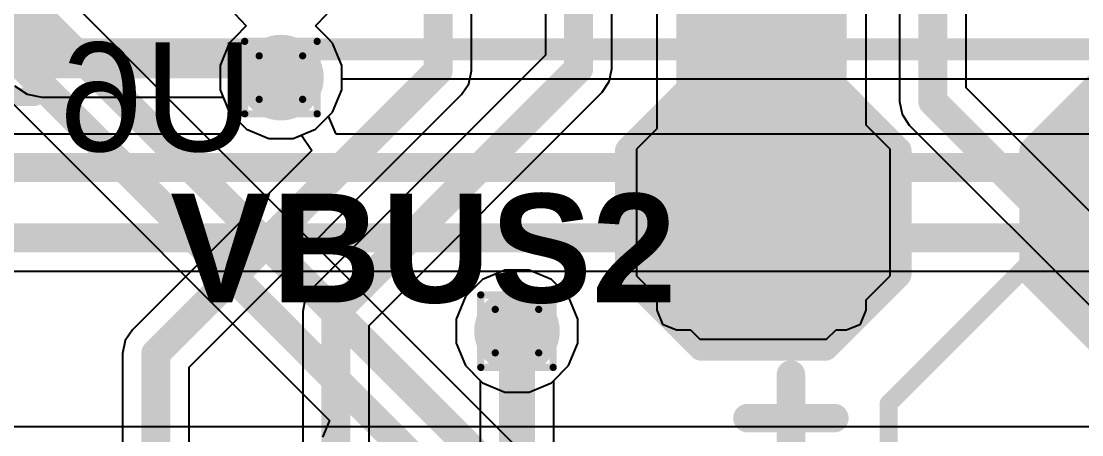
# Model space of a CAD drawing. Header units: inches. Extents: x -6 to 5433, y -4 to 5447.
# Drawn here: x 36.16 to 43.6, y 3.8 to 6.7 of the extents above; entities that cross this region are included whole.
import ezdxf

# ---------------------------------------------------------------- set-up
doc = ezdxf.new("R2010")
doc.units = ezdxf.units.IN
for name, color, linetype in [('Bottom Layer', 5, 'Continuous'), ('Bottom Overlay', 54, 'Continuous'), ('Drill Drawing', 1, 'Continuous'), ('Ground', 16, 'Continuous'), ('Power', 76, 'Continuous'), ('Top Layer', 1, 'Continuous'), ('Top Overlay', 2, 'Continuous'), ('Top Paste', 8, 'Continuous'), ('Top Solder', 216, 'Continuous'), ('Via Holes', 16, 'Continuous')]:
    doc.layers.add(name, color=color, linetype=linetype)
doc.styles.add('Arial', font='', dxfattribs={"height": 0.2})
doc.styles.add('Arial_Bold', font='', dxfattribs={"height": 0.2})
doc.styles.get('Arial').set_extended_font_data('Arial')
doc.styles.get('Arial_Bold').set_extended_font_data('Arial', bold=True)

msp = doc.modelspace()

# ---------------------------------------------------------------- hatches: boundary and pattern name
at = {"layer": 'Bottom Layer'}
h = msp.add_hatch(color=5, dxfattribs=at)
edge = h.paths.add_edge_path()
edge.add_arc((37.984, 6.304), 0.3, 0, 360)
h = msp.add_hatch(color=5, dxfattribs=at)
edge = h.paths.add_edge_path()
edge.add_arc((39.6394, 4.5271), 0.3, 0, 360)
at = {"layer": 'Ground'}
h = msp.add_hatch(color=16, dxfattribs=at)
edge = h.paths.add_edge_path()
edge.add_arc((37.984, 6.304), 0.3, 0, 360)
h = msp.add_hatch(color=16, dxfattribs=at)
edge = h.paths.add_edge_path()
edge.add_arc((39.6394, 4.5271), 0.3, 0, 360)
at = {"layer": 'Power'}
h = msp.add_hatch(color=76, dxfattribs=at)
edge = h.paths.add_edge_path()
edge.add_arc((37.984, 6.304), 0.3, 0, 360)
h = msp.add_hatch(color=76, dxfattribs=at)
edge = h.paths.add_edge_path()
edge.add_arc((39.6394, 4.5271), 0.3, 0, 360)
at = {"layer": 'Top Layer'}
for points in [[(40.757, 4.6733), (41.9508, 4.6733), (41.9508, 8.9362), (40.757, 8.9362)], [(42.1286, 4.9781), (42.1286, 5.7401), (41.7476, 6.1211), (40.9856, 6.1211), (40.6046, 5.7401), (40.6046, 4.9781), (40.9856, 4.5971), (41.7476, 4.5971)], [(44.964, 4.9781), (44.964, 5.7401), (44.583, 6.1211), (43.821, 6.1211), (43.44, 5.7401), (43.44, 4.9781), (43.821, 4.5971), (44.583, 4.5971)]]:
    msp.add_hatch(color=1, dxfattribs=at).paths.add_polyline_path(points)
h = msp.add_hatch(color=1, dxfattribs=at)
edge = h.paths.add_edge_path()
edge.add_arc((37.984, 6.304), 0.3, 0, 360)
h = msp.add_hatch(color=1, dxfattribs=at)
edge = h.paths.add_edge_path()
edge.add_arc((39.6394, 4.5271), 0.3, 0, 360)
at = {"layer": 'Top Paste'}
for points in [[(42.1286, 4.9781), (42.1286, 5.7401), (41.7476, 6.1211), (40.9856, 6.1211), (40.6046, 5.7401), (40.6046, 4.9781), (40.9856, 4.5971), (41.7476, 4.5971)], [(44.964, 4.9781), (44.964, 5.7401), (44.583, 6.1211), (43.821, 6.1211), (43.44, 5.7401), (43.44, 4.9781), (43.821, 4.5971), (44.583, 4.5971)]]:
    msp.add_hatch(color=8, dxfattribs=at).paths.add_polyline_path(points)
at = {"layer": 'Top Solder'}
for points in [[(42.2302, 4.9273), (42.2302, 5.7909), (41.7984, 6.2227), (40.9348, 6.2227), (40.503, 5.7909), (40.503, 4.9273), (40.9348, 4.4955), (41.7984, 4.4955)], [(45.0656, 4.9273), (45.0656, 5.7909), (44.6338, 6.2227), (43.7702, 6.2227), (43.3384, 5.7909), (43.3384, 4.9273), (43.7702, 4.4955), (44.6338, 4.4955)]]:
    msp.add_hatch(color=216, dxfattribs=at).paths.add_polyline_path(points)
at = {"layer": 'Via Holes'}
h = msp.add_hatch(color=7, dxfattribs=at)
edge = h.paths.add_edge_path()
edge.add_arc((37.984, 6.304), 0.15, 0, 360)
h = msp.add_hatch(color=7, dxfattribs=at)
edge = h.paths.add_edge_path()
edge.add_arc((39.6394, 4.5271), 0.15, 0, 360)

# ---------------------------------------------------------------- linework, layer by layer
at = {"layer": 'Bottom Layer'}
for p, q in [((39.8386, 9.3807), (39.8386, 6.4624)), ((40.3047, 6.3659), (40.3047, 9.3807)), ((42.3221, 9.3807), (42.3221, 6.1364)), ((42.7883, 6.233), (42.7883, 9.3807)), ((39.3196, 6.3507), (39.3196, 8.7713)), ((39.8386, 6.4624), (38.2047, 4.8286)), ((39.3019, 6.2615), (39.3196, 6.3507)), ((40.287, 6.2767), (40.3047, 6.3659)), ((39.2514, 6.1859), (39.3019, 6.2615)), ((40.2365, 6.201), (40.287, 6.2767)), ((36.1155, 6.2466), (36.2038, 6.1877)), ((36.2038, 6.1877), (36.3078, 6.167)), ((37.3402, 4.2748), (39.2514, 6.1859)), ((38.6026, 4.5672), (40.2365, 6.201)), ((44.2611, 4.7601), (42.7883, 6.233)), ((36.3078, 6.167), (37.5786, 6.167)), ((37.5786, 6.167), (37.622, 6.0621)), ((42.3221, 6.1364), (42.3398, 6.0472)), ((37.622, 6.0621), (37.7421, 5.942)), ((42.3398, 6.0472), (42.3904, 5.9716)), ((42.3904, 5.9716), (43.9997, 4.3622)), ((37.7421, 5.942), (37.8991, 5.877)), ((37.8991, 5.877), (38.0689, 5.877)), ((38.0689, 5.877), (38.1281, 5.9015)), ((38.1281, 5.9015), (38.2001, 5.7939)), ((38.2001, 5.7939), (36.9423, 4.5361)), ((39.5545, 4.9541), (39.3976, 4.8891)), ((39.7244, 4.9541), (39.5545, 4.9541)), ((39.8813, 4.8891), (39.7244, 4.9541)), ((39.3976, 4.8891), (39.2774, 4.7689)), ((40.0014, 4.7689), (39.8813, 4.8891)), ((38.2047, 4.8286), (38.1542, 4.753)), ((39.2774, 4.7689), (39.2124, 4.612)), ((40.0664, 4.612), (40.0014, 4.7689)), ((38.1542, 4.753), (38.1365, 4.6638)), ((38.1365, 4.6638), (38.1365, 3.0398)), ((39.2124, 4.612), (39.2124, 4.4421)), ((40.0664, 4.4421), (40.0664, 4.612)), ((38.6026, 3.1717), (38.6026, 4.5672)), ((36.9423, 4.5361), (36.8918, 4.4605)), ((36.8918, 4.4605), (36.8741, 4.3713)), ((39.2124, 4.4421), (39.2774, 4.2852)), ((40.0014, 4.2852), (40.0664, 4.4421)), ((36.8741, 4.3713), (36.8741, 3.0398)), ((37.3402, 3.0398), (37.3402, 4.2748)), ((39.2774, 4.2852), (39.3976, 4.1651)), ((39.8813, 4.1651), (40.0014, 4.2852)), ((39.3976, 4.1651), (39.5545, 4.1001)), ((39.7244, 4.1001), (39.8813, 4.1651)), ((39.5545, 4.1001), (39.7244, 4.1001))]:
    msp.add_line(p, q, dxfattribs=at)
for points in [[(40.0717, 6.3659, 0.2032, 0.2032, 0), (40.0717, 10.2697, 0.2032, 0.2032, 0)], [(42.5552, 6.1364, 0.2032, 0.2032, 0), (42.5552, 10.2697, 0.2032, 0.2032, 0)], [(33.6617, 9.085, 0.2794, 0.2794, 0), (36.3078, 6.4389, 0.2794, 0.2794, 0)], [(39.0865, 6.3507, 0.2032, 0.2032, 0), (39.0865, 8.7713, 0.2032, 0.2032, 0)], [(36.3078, 6.4389, 0.2794, 0.2794, 0), (37.8491, 6.4389, 0.2794, 0.2794, 0)], [(37.8491, 6.4389, 0.2794, 0.2794, 0), (37.984, 6.304, 0.2794, 0.2794, 0)], [(37.1071, 4.3713, 0.2032, 0.2032, 0), (39.0865, 6.3507, 0.2032, 0.2032, 0)], [(38.3696, 4.6638, 0.2032, 0.2032, 0), (40.0717, 6.3659, 0.2032, 0.2032, 0)], [(42.5552, 6.1364, 0.2032, 0.2032, 0), (44.1645, 4.5271, 0.2032, 0.2032, 0)], [(38.3696, 2.6741, 0.2032, 0.2032, 0), (38.3696, 4.6638, 0.2032, 0.2032, 0)], [(37.1071, 2.6741, 0.2032, 0.2032, 0), (37.1071, 4.3713, 0.2032, 0.2032, 0)]]:
    msp.add_lwpolyline(points, format="xyseb", dxfattribs=at)
for points in [[(36.238, 6.4389, 0.1397, 0.1397, 1), (36.3777, 6.4389, 0.1397, 0.1397, 1)], [(36.238, 6.4389, 0.1397, 0.1397, 1), (36.3777, 6.4389, 0.1397, 0.1397, 1)], [(37.7792, 6.4389, 0.1397, 0.1397, 1), (37.9189, 6.4389, 0.1397, 0.1397, 1)], [(37.7792, 6.4389, 0.1397, 0.1397, 1), (37.9189, 6.4389, 0.1397, 0.1397, 1)], [(37.9141, 6.304, 0.1397, 0.1397, 1), (38.0538, 6.304, 0.1397, 0.1397, 1)], [(39.0357, 6.3507, 0.1016, 0.1016, 1), (39.1373, 6.3507, 0.1016, 0.1016, 1)], [(39.0357, 6.3507, 0.1016, 0.1016, 1), (39.1373, 6.3507, 0.1016, 0.1016, 1)], [(40.0209, 6.3659, 0.1016, 0.1016, 1), (40.1225, 6.3659, 0.1016, 0.1016, 1)], [(40.0209, 6.3659, 0.1016, 0.1016, 1), (40.1225, 6.3659, 0.1016, 0.1016, 1)], [(42.5044, 6.1364, 0.1016, 0.1016, 1), (42.606, 6.1364, 0.1016, 0.1016, 1)], [(42.5044, 6.1364, 0.1016, 0.1016, 1), (42.606, 6.1364, 0.1016, 0.1016, 1)], [(38.3188, 4.6638, 0.1016, 0.1016, 1), (38.4204, 4.6638, 0.1016, 0.1016, 1)], [(38.3188, 4.6638, 0.1016, 0.1016, 1), (38.4204, 4.6638, 0.1016, 0.1016, 1)], [(37.0563, 4.3713, 0.1016, 0.1016, 1), (37.1579, 4.3713, 0.1016, 0.1016, 1)], [(37.0563, 4.3713, 0.1016, 0.1016, 1), (37.1579, 4.3713, 0.1016, 0.1016, 1)]]:
    msp.add_lwpolyline(points, format="xyseb", close=True, dxfattribs=at)
at = {"layer": 'Bottom Overlay'}
for points in [[(36.2581, 6.1691, 0.127, 0.127, 0), (36.2581, 33.169, 0.127, 0.127, 0)], [(34.204, 6.1691, 0.127, 0.127, 0), (36.2581, 6.1691, 0.127, 0.127, 0)], [(42.2463, 4.0191, 0.127, 0.127, 0), (43.6433, 5.4161, 0.127, 0.127, 0)], [(43.6433, 5.4161, 0.127, 0.127, 0), (44.5323, 4.5271, 0.127, 0.127, 0)], [(41.5604, 3.6127, 0.2, 0.2, 0), (41.5604, 4.2223, 0.2, 0.2, 0)], [(41.2556, 3.9175, 0.2, 0.2, 0), (41.8652, 3.9175, 0.2, 0.2, 0)], [(42.2463, 3.5792, 0.127, 0.127, 0), (42.2463, 4.0191, 0.127, 0.127, 0)]]:
    msp.add_lwpolyline(points, format="xyseb", dxfattribs=at)
for points in [[(36.2264, 6.1691, 0.0635, 0.0635, 1), (36.2899, 6.1691, 0.0635, 0.0635, 1)], [(36.2264, 6.1691, 0.0635, 0.0635, 1), (36.2899, 6.1691, 0.0635, 0.0635, 1)], [(43.6115, 5.4161, 0.0635, 0.0635, 1), (43.675, 5.4161, 0.0635, 0.0635, 1)], [(43.6115, 5.4161, 0.0635, 0.0635, 1), (43.675, 5.4161, 0.0635, 0.0635, 1)], [(41.5104, 4.2223, 0.1, 0.1, 1), (41.6104, 4.2223, 0.1, 0.1, 1)], [(41.2056, 3.9175, 0.1, 0.1, 1), (41.3056, 3.9175, 0.1, 0.1, 1)], [(41.8152, 3.9175, 0.1, 0.1, 1), (41.9152, 3.9175, 0.1, 0.1, 1)], [(42.2145, 4.0191, 0.0635, 0.0635, 1), (42.278, 4.0191, 0.0635, 0.0635, 1)], [(42.2145, 4.0191, 0.0635, 0.0635, 1), (42.278, 4.0191, 0.0635, 0.0635, 1)]]:
    msp.add_lwpolyline(points, format="xyseb", close=True, dxfattribs=at)
at = {"layer": 'Drill Drawing'}
for points in [[(37.73, 6.558, 0.0508, 0.0508, 0), (38.238, 6.558, 0.0508, 0.0508, 0)], [(37.73, 6.05, 0.0508, 0.0508, 0), (37.73, 6.558, 0.0508, 0.0508, 0)], [(38.238, 6.05, 0.0508, 0.0508, 0), (38.238, 6.558, 0.0508, 0.0508, 0)], [(37.8316, 6.4564, 0.0508, 0.0508, 0), (38.1364, 6.4564, 0.0508, 0.0508, 0)], [(37.8316, 6.1516, 0.0508, 0.0508, 0), (37.8316, 6.4564, 0.0508, 0.0508, 0)], [(38.1364, 6.1516, 0.0508, 0.0508, 0), (38.1364, 6.4564, 0.0508, 0.0508, 0)], [(37.8316, 6.1516, 0.0508, 0.0508, 0), (38.1364, 6.1516, 0.0508, 0.0508, 0)], [(37.73, 6.05, 0.0508, 0.0508, 0), (38.238, 6.05, 0.0508, 0.0508, 0)], [(39.3854, 4.7811, 0.0508, 0.0508, 0), (39.8934, 4.7811, 0.0508, 0.0508, 0)], [(39.3854, 4.2731, 0.0508, 0.0508, 0), (39.3854, 4.7811, 0.0508, 0.0508, 0)], [(39.8934, 4.2731, 0.0508, 0.0508, 0), (39.8934, 4.7811, 0.0508, 0.0508, 0)], [(39.487, 4.6795, 0.0508, 0.0508, 0), (39.7918, 4.6795, 0.0508, 0.0508, 0)], [(39.487, 4.3747, 0.0508, 0.0508, 0), (39.487, 4.6795, 0.0508, 0.0508, 0)], [(39.7918, 4.3747, 0.0508, 0.0508, 0), (39.7918, 4.6795, 0.0508, 0.0508, 0)], [(39.487, 4.3747, 0.0508, 0.0508, 0), (39.7918, 4.3747, 0.0508, 0.0508, 0)], [(39.3854, 4.2731, 0.0508, 0.0508, 0), (39.8934, 4.2731, 0.0508, 0.0508, 0)]]:
    msp.add_lwpolyline(points, format="xyseb", dxfattribs=at)
for points in [[(37.7173, 6.558, 0.0254, 0.0254, 1), (37.7427, 6.558, 0.0254, 0.0254, 1)], [(37.7173, 6.558, 0.0254, 0.0254, 1), (37.7427, 6.558, 0.0254, 0.0254, 1)], [(38.2253, 6.558, 0.0254, 0.0254, 1), (38.2507, 6.558, 0.0254, 0.0254, 1)], [(38.2253, 6.558, 0.0254, 0.0254, 1), (38.2507, 6.558, 0.0254, 0.0254, 1)], [(37.8189, 6.4564, 0.0254, 0.0254, 1), (37.8443, 6.4564, 0.0254, 0.0254, 1)], [(37.8189, 6.4564, 0.0254, 0.0254, 1), (37.8443, 6.4564, 0.0254, 0.0254, 1)], [(38.1237, 6.4564, 0.0254, 0.0254, 1), (38.1491, 6.4564, 0.0254, 0.0254, 1)], [(38.1237, 6.4564, 0.0254, 0.0254, 1), (38.1491, 6.4564, 0.0254, 0.0254, 1)], [(37.8189, 6.1516, 0.0254, 0.0254, 1), (37.8443, 6.1516, 0.0254, 0.0254, 1)], [(37.8189, 6.1516, 0.0254, 0.0254, 1), (37.8443, 6.1516, 0.0254, 0.0254, 1)], [(38.1237, 6.1516, 0.0254, 0.0254, 1), (38.1491, 6.1516, 0.0254, 0.0254, 1)], [(38.1237, 6.1516, 0.0254, 0.0254, 1), (38.1491, 6.1516, 0.0254, 0.0254, 1)], [(37.7173, 6.05, 0.0254, 0.0254, 1), (37.7427, 6.05, 0.0254, 0.0254, 1)], [(37.7173, 6.05, 0.0254, 0.0254, 1), (37.7427, 6.05, 0.0254, 0.0254, 1)], [(38.2253, 6.05, 0.0254, 0.0254, 1), (38.2507, 6.05, 0.0254, 0.0254, 1)], [(38.2253, 6.05, 0.0254, 0.0254, 1), (38.2507, 6.05, 0.0254, 0.0254, 1)], [(39.3727, 4.7811, 0.0254, 0.0254, 1), (39.3981, 4.7811, 0.0254, 0.0254, 1)], [(39.3727, 4.7811, 0.0254, 0.0254, 1), (39.3981, 4.7811, 0.0254, 0.0254, 1)], [(39.8807, 4.7811, 0.0254, 0.0254, 1), (39.9061, 4.7811, 0.0254, 0.0254, 1)], [(39.8807, 4.7811, 0.0254, 0.0254, 1), (39.9061, 4.7811, 0.0254, 0.0254, 1)], [(39.4743, 4.6795, 0.0254, 0.0254, 1), (39.4997, 4.6795, 0.0254, 0.0254, 1)], [(39.4743, 4.6795, 0.0254, 0.0254, 1), (39.4997, 4.6795, 0.0254, 0.0254, 1)], [(39.7791, 4.6795, 0.0254, 0.0254, 1), (39.8045, 4.6795, 0.0254, 0.0254, 1)], [(39.7791, 4.6795, 0.0254, 0.0254, 1), (39.8045, 4.6795, 0.0254, 0.0254, 1)], [(39.4743, 4.3747, 0.0254, 0.0254, 1), (39.4997, 4.3747, 0.0254, 0.0254, 1)], [(39.4743, 4.3747, 0.0254, 0.0254, 1), (39.4997, 4.3747, 0.0254, 0.0254, 1)], [(39.7791, 4.3747, 0.0254, 0.0254, 1), (39.8045, 4.3747, 0.0254, 0.0254, 1)], [(39.7791, 4.3747, 0.0254, 0.0254, 1), (39.8045, 4.3747, 0.0254, 0.0254, 1)], [(39.3727, 4.2731, 0.0254, 0.0254, 1), (39.3981, 4.2731, 0.0254, 0.0254, 1)], [(39.3727, 4.2731, 0.0254, 0.0254, 1), (39.3981, 4.2731, 0.0254, 0.0254, 1)], [(39.8807, 4.2731, 0.0254, 0.0254, 1), (39.9061, 4.2731, 0.0254, 0.0254, 1)], [(39.8807, 4.2731, 0.0254, 0.0254, 1), (39.9061, 4.2731, 0.0254, 0.0254, 1)]]:
    msp.add_lwpolyline(points, format="xyseb", close=True, dxfattribs=at)
at = {"layer": 'Ground'}
for p, q in [((40.3034, 3.0491), (36.2044, 7.1481)), ((35.3532, 6.8731), (38.3249, 3.9014)), ((37.6607, 6.7505), (37.7407, 6.6675)), ((37.7407, 6.6675), (37.6607, 6.5845)), ((37.622, 6.5459), (37.557, 6.3889)), ((37.6607, 6.5845), (37.622, 6.5459)), ((37.557, 6.3889), (37.557, 6.2191)), ((38.411, 6.2191), (38.411, 6.2952)), ((38.411, 6.2952), (50.0633, 6.2952)), ((37.557, 6.2191), (37.622, 6.0621)), ((38.346, 6.0621), (38.411, 6.2191)), ((37.622, 6.0621), (37.7421, 5.942)), ((38.2259, 5.942), (38.346, 6.0621)), ((37.7421, 5.942), (37.8991, 5.877)), ((37.8991, 5.877), (38.0689, 5.877)), ((38.0689, 5.877), (38.2259, 5.942)), ((39.5545, 4.9541), (39.3976, 4.8891)), ((39.7244, 4.9541), (39.5545, 4.9541)), ((39.8813, 4.8891), (39.7244, 4.9541)), ((39.3976, 4.8891), (39.2774, 4.7689)), ((40.0014, 4.7689), (39.8813, 4.8891)), ((39.2774, 4.7689), (39.2124, 4.612)), ((40.0664, 4.612), (40.0014, 4.7689)), ((39.2124, 4.612), (39.2124, 4.4421)), ((40.0664, 4.4421), (40.0664, 4.612)), ((39.2124, 4.4421), (39.2774, 4.2852)), ((40.0014, 4.2852), (40.0664, 4.4421)), ((39.2774, 4.2852), (39.3976, 4.1651)), ((39.8813, 4.1651), (40.0014, 4.2852)), ((39.3976, 4.1651), (39.5545, 4.1001)), ((39.7244, 4.1001), (39.8813, 4.1651)), ((39.5545, 4.1001), (39.7244, 4.1001)), ((38.3249, 3.9014), (38.2763, 3.784))]:
    msp.add_line(p, q, dxfattribs=at)
for points in [[(35.9713, 7.0516, 0.2032, 0.2032, 0), (40.1386, 2.8843, 0.2032, 0.2032, 0)], [(35.518, 7.0379, 0.2032, 0.2032, 0), (39.7256, 2.8303, 0.2032, 0.2032, 0)], [(37.984, 6.304, 0.1524, 0.1524, 0), (38.1824, 6.5024, 0.1524, 0.1524, 0)], [(38.1824, 6.5024, 0.1524, 0.1524, 0), (55.1459, 6.5024, 0.1524, 0.1524, 0)]]:
    msp.add_lwpolyline(points, format="xyseb", dxfattribs=at)
for points in [[(38.1443, 6.5024, 0.0762, 0.0762, 1), (38.2205, 6.5024, 0.0762, 0.0762, 1)], [(38.1443, 6.5024, 0.0762, 0.0762, 1), (38.2205, 6.5024, 0.0762, 0.0762, 1)], [(37.9459, 6.304, 0.0762, 0.0762, 1), (38.0221, 6.304, 0.0762, 0.0762, 1)]]:
    msp.add_lwpolyline(points, format="xyseb", close=True, dxfattribs=at)
at = {"layer": 'Power'}
for p, q in [((37.6607, 6.7505), (37.7407, 6.6675)), ((38.2273, 6.6675), (38.3073, 6.7505)), ((37.7407, 6.6675), (37.6607, 6.5845)), ((38.3073, 6.5845), (38.2273, 6.6675)), ((37.622, 6.5459), (37.557, 6.3889)), ((37.6607, 6.5845), (37.622, 6.5459)), ((38.346, 6.5459), (38.3073, 6.5845)), ((38.411, 6.3889), (38.346, 6.5459)), ((37.557, 6.3889), (37.557, 6.2191)), ((38.411, 6.2191), (38.411, 6.3889)), ((37.557, 6.2191), (37.622, 6.0621)), ((38.346, 6.0621), (38.411, 6.2191)), ((37.6502, 6.034), (37.5975, 5.907)), ((37.622, 6.0621), (37.6502, 6.034)), ((38.3178, 6.034), (38.346, 6.0621)), ((38.3704, 5.907), (38.3178, 6.034)), ((37.5975, 5.907), (26.5061, 5.907)), ((49.1129, 5.907), (38.3704, 5.907)), ((21.0736, 4.9485), (47.5765, 4.9485)), ((49.3439, 3.8559), (33.3155, 3.8559))]:
    msp.add_line(p, q, dxfattribs=at)
for points in [[(26.4095, 5.6739, 0.2032, 0.2032, 0), (49.2095, 5.6739, 0.2032, 0.2032, 0)], [(21.0736, 5.1816, 0.2032, 0.2032, 0), (50.8579, 5.1816, 0.2032, 0.2032, 0)]]:
    msp.add_lwpolyline(points, format="xyseb", dxfattribs=at)
at = {"layer": 'Top Layer'}
for p, q in [((40.6196, 8.6197), (40.6196, 5.9455)), ((42.0883, 5.9709), (42.0883, 7.4401)), ((37.6607, 6.7505), (37.7407, 6.6675)), ((38.2273, 6.6675), (38.3073, 6.7505)), ((37.7407, 6.6675), (37.6607, 6.5845)), ((38.3073, 6.5845), (38.2273, 6.6675)), ((37.622, 6.5459), (37.557, 6.3889)), ((37.6607, 6.5845), (37.622, 6.5459)), ((38.346, 6.5459), (38.3073, 6.5845)), ((38.411, 6.3889), (38.346, 6.5459)), ((37.557, 6.3889), (37.557, 6.2191)), ((38.411, 6.2191), (38.411, 6.3889)), ((37.557, 6.2191), (37.622, 6.0621)), ((38.346, 6.0621), (38.411, 6.2191)), ((37.622, 6.0621), (37.7421, 5.942)), ((38.2259, 5.942), (38.346, 6.0621)), ((42.2556, 5.8036), (42.0883, 5.9709)), ((37.7421, 5.942), (37.8991, 5.877)), ((37.8991, 5.877), (38.0689, 5.877)), ((38.0689, 5.877), (38.2259, 5.942)), ((40.6196, 5.9455), (40.4776, 5.8036)), ((40.4776, 5.8036), (40.4776, 4.9146)), ((42.2556, 4.9146), (42.2556, 5.8036)), ((39.5545, 4.9541), (39.3976, 4.8891)), ((39.7244, 4.9541), (39.5545, 4.9541)), ((39.8813, 4.8891), (39.7244, 4.9541)), ((40.4776, 4.9146), (40.6196, 4.7726)), ((42.0883, 4.7472), (42.2556, 4.9146)), ((39.3976, 4.8891), (39.2774, 4.7689)), ((40.0014, 4.7689), (39.8813, 4.8891)), ((39.2774, 4.7689), (39.2124, 4.612)), ((40.0664, 4.612), (40.0014, 4.7689)), ((40.6196, 4.7726), (40.6196, 4.6733)), ((42.0883, 4.6733), (42.0883, 4.7472)), ((39.2124, 4.612), (39.2124, 4.4421)), ((40.0664, 4.4421), (40.0664, 4.612)), ((40.6196, 4.6733), (40.6598, 4.5761)), ((42.048, 4.5761), (42.0883, 4.6733)), ((40.6598, 4.5761), (40.757, 4.5358)), ((41.9508, 4.5358), (42.048, 4.5761)), ((40.757, 4.5358), (40.8564, 4.5358)), ((40.8564, 4.5358), (40.9221, 4.4701)), ((40.9221, 4.4701), (41.8111, 4.4701)), ((41.8111, 4.4701), (41.8769, 4.5358)), ((41.8769, 4.5358), (41.9508, 4.5358)), ((39.2124, 4.4421), (39.2774, 4.2852)), ((40.0014, 4.2852), (40.0664, 4.4421)), ((39.2774, 4.2852), (39.3805, 4.1822)), ((39.8984, 4.1822), (40.0014, 4.2852)), ((39.3805, 4.1822), (39.3805, 2.1954)), ((39.8984, 2.1954), (39.8984, 4.1822))]:
    msp.add_line(p, q, dxfattribs=at)
msp.add_lwpolyline([(39.6394, 1.6138, 0.254, 0.254, 0), (39.6394, 4.5271, 0.254, 0.254, 0)], format="xyseb", dxfattribs=at)
msp.add_lwpolyline([(39.5759, 4.5271, 0.127, 0.127, 1), (39.7029, 4.5271, 0.127, 0.127, 1)], format="xyseb", close=True, dxfattribs=at)
at = {"layer": 'Top Overlay'}
for points in [[(40.4268, 5.7909, 0.2, 0.2, 0), (40.9348, 6.2989, 0.2, 0.2, 0)], [(40.9348, 6.2989, 0.2, 0.2, 0), (41.7984, 6.2989, 0.2, 0.2, 0)], [(41.7984, 6.2989, 0.2, 0.2, 0), (42.3064, 5.7909, 0.2, 0.2, 0)], [(43.2622, 5.7909, 0.2, 0.2, 0), (43.7702, 6.2989, 0.2, 0.2, 0)], [(40.4268, 4.9273, 0.2, 0.2, 0), (40.4268, 5.7909, 0.2, 0.2, 0)], [(42.3064, 4.9273, 0.2, 0.2, 0), (42.3064, 5.7909, 0.2, 0.2, 0)], [(43.2622, 4.9273, 0.2, 0.2, 0), (43.2622, 5.7909, 0.2, 0.2, 0)], [(40.4268, 4.9273, 0.2, 0.2, 0), (40.9348, 4.4193, 0.2, 0.2, 0)], [(41.7984, 4.4193, 0.2, 0.2, 0), (42.3064, 4.9273, 0.2, 0.2, 0)], [(43.2622, 4.9273, 0.2, 0.2, 0), (43.7702, 4.4193, 0.2, 0.2, 0)], [(40.9348, 4.4193, 0.2, 0.2, 0), (41.7984, 4.4193, 0.2, 0.2, 0)]]:
    msp.add_lwpolyline(points, format="xyseb", dxfattribs=at)
for points in [[(40.8848, 6.2989, 0.1, 0.1, 1), (40.9848, 6.2989, 0.1, 0.1, 1)], [(40.8848, 6.2989, 0.1, 0.1, 1), (40.9848, 6.2989, 0.1, 0.1, 1)], [(41.7484, 6.2989, 0.1, 0.1, 1), (41.8484, 6.2989, 0.1, 0.1, 1)], [(41.7484, 6.2989, 0.1, 0.1, 1), (41.8484, 6.2989, 0.1, 0.1, 1)], [(40.3768, 5.7909, 0.1, 0.1, 1), (40.4768, 5.7909, 0.1, 0.1, 1)], [(40.3768, 5.7909, 0.1, 0.1, 1), (40.4768, 5.7909, 0.1, 0.1, 1)], [(42.2564, 5.7909, 0.1, 0.1, 1), (42.3564, 5.7909, 0.1, 0.1, 1)], [(42.2564, 5.7909, 0.1, 0.1, 1), (42.3564, 5.7909, 0.1, 0.1, 1)], [(43.2122, 5.7909, 0.1, 0.1, 1), (43.3122, 5.7909, 0.1, 0.1, 1)], [(43.2122, 5.7909, 0.1, 0.1, 1), (43.3122, 5.7909, 0.1, 0.1, 1)], [(40.3768, 4.9273, 0.1, 0.1, 1), (40.4768, 4.9273, 0.1, 0.1, 1)], [(40.3768, 4.9273, 0.1, 0.1, 1), (40.4768, 4.9273, 0.1, 0.1, 1)], [(42.2564, 4.9273, 0.1, 0.1, 1), (42.3564, 4.9273, 0.1, 0.1, 1)], [(42.2564, 4.9273, 0.1, 0.1, 1), (42.3564, 4.9273, 0.1, 0.1, 1)], [(43.2122, 4.9273, 0.1, 0.1, 1), (43.3122, 4.9273, 0.1, 0.1, 1)], [(43.2122, 4.9273, 0.1, 0.1, 1), (43.3122, 4.9273, 0.1, 0.1, 1)], [(40.8848, 4.4193, 0.1, 0.1, 1), (40.9848, 4.4193, 0.1, 0.1, 1)], [(40.8848, 4.4193, 0.1, 0.1, 1), (40.9848, 4.4193, 0.1, 0.1, 1)], [(41.7484, 4.4193, 0.1, 0.1, 1), (41.8484, 4.4193, 0.1, 0.1, 1)], [(41.7484, 4.4193, 0.1, 0.1, 1), (41.8484, 4.4193, 0.1, 0.1, 1)]]:
    msp.add_lwpolyline(points, format="xyseb", close=True, dxfattribs=at)

# ---------------------------------------------------------------- texts
at = {"layer": 'Bottom Overlay', "style": 'Arial', "text_generation_flag": 2}
msp.add_text('U6', height=0.762, dxfattribs=at).set_placement((37.7911, 5.7882))
at = {"layer": 'Top Overlay', "style": 'Arial_Bold'}
msp.add_text('VBUS2', height=0.762, rotation=360, dxfattribs=at).set_placement((37.2076, 4.7279))

doc.saveas('drawing.dxf')
